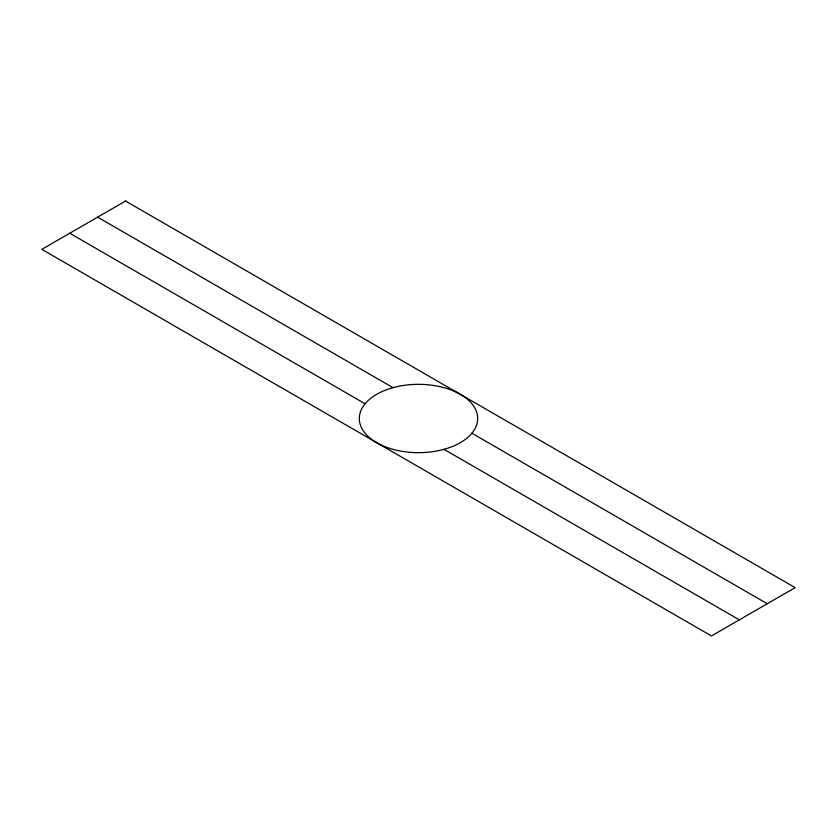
<?xml version="1.0" encoding="UTF-8"?>
<svg xmlns="http://www.w3.org/2000/svg" width="837" height="837" viewBox="0 0 837 837"><rect width="100%" height="100%" fill="white"/><g stroke="black" fill="none" stroke-linecap="round" stroke-linejoin="round"><path stroke-width="1.26" d="M97.647 217.149L392.992 387.667M471.911 433.231L767.247 603.739M69.753 233.261L365.089 403.769M444.008 449.333L739.353 619.851M125.55 201.047L41.85 249.363L711.45 635.953L795.15 587.637L125.55 201.047M385.323 446.801A59.186 34.171 0 0 0 477.529 420.938A59.186 34.171 0 0 0 392.637 387.761A59.186 34.171 0 0 0 385.323 446.801"/></g></svg>
